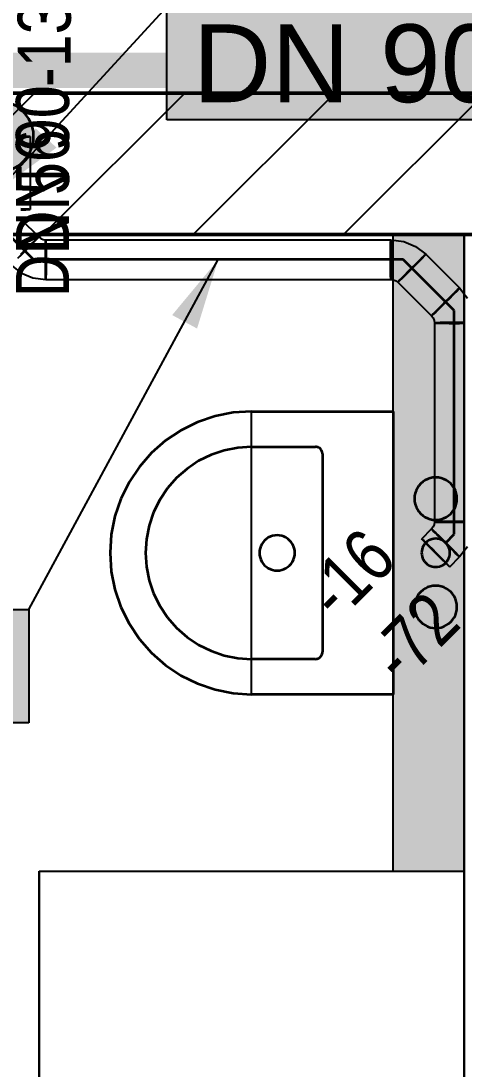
# Model space of a CAD drawing. Extents: x 0 to 756, y -25 to 420.
# Drawn here: x 180.09 to 192.61, y 235.99 to 265.61 of the extents above; entities that cross this region are included whole.
import ezdxf
from ezdxf.lldxf.tags import DXFTag

# ---------------------------------------------------------------- set-up
doc = ezdxf.new("R2010")
doc.units = 0
doc.layers.get('0').update_dxf_attribs({"lineweight": 25})
doc.layers.get('DEFPOINTS').update_dxf_attribs({"lineweight": 25})
for name, color, linetype, lineweight in [('A_Innenwand', 7, 'Continuous', 25), ('ALLGEMEIN01', 7, 'Continuous', 13), ('ALLGEMEIN03', 7, 'Continuous', 25), ('DESIGN', 7, 'Continuous', 18), ('WAND_HOLZ_NICHT_TRAGEND', 7, 'Continuous', 13), ('X_Text', 7, 'Continuous', 25)]:
    doc.layers.add(name, color=color, linetype=linetype, lineweight=lineweight)
for name, color, linetype, lineweight, true_color in [('H_Heizung', 1, 'Continuous', 25, 0xff0000), ('S_Einrichtung', 7, 'Continuous', 35, 0x9dff9d), ('S_Kaltwasser', 3, 'Continuous', 35, 0x00ff00), ('S_Schmutzwasser', 7, 'Continuous', 35, 0x808040), ('S_Warmwasser', 1, 'fein_strichliert', 35, 0xff0000)]:
    doc.layers.add(name, color=color, linetype=linetype, lineweight=lineweight, true_color=true_color)
doc.styles.get("Standard").update_dxf_attribs({"font": 'arial.ttf'})
tags = doc.linetypes.add('fein_strichliert', pattern=[4, 1, -2, 1]).pattern_tags.tags
tags[8:9] = [DXFTag(74, 4), DXFTag(75, 0), DXFTag(340, '0'), DXFTag(46, 0.0), DXFTag(50, 0.0), DXFTag(44, 0.0), DXFTag(45, 0.0)]
tags[6:7] = [DXFTag(74, 4), DXFTag(75, 0), DXFTag(340, '0'), DXFTag(46, 0.0), DXFTag(50, 0.0), DXFTag(44, 0.0), DXFTag(45, 0.0)]
tags[4:5] = [DXFTag(74, 4), DXFTag(75, 0), DXFTag(340, '0'), DXFTag(46, 0.0), DXFTag(50, 0.0), DXFTag(44, 0.0), DXFTag(45, 0.0)]

# ---------------------------------------------------------------- blocks, each defined once
blk = doc.blocks.new('Referenz-A0T78P30OY')
at = {"layer": 'ALLGEMEIN01', "color": 0, "lineweight": -2}
for p, q in [((186.607, 246.578), (186.607, 254.578)), ((186.607, 254.578), (190.607, 254.578)), ((190.607, 254.578), (190.607, 246.578)), ((190.607, 246.578), (186.607, 246.578))]:
    blk.add_line(p, q, dxfattribs=at)
at = {"layer": 'ALLGEMEIN03', "color": 0, "lineweight": -2}
for p, q in [((190.607, 241.578), (190.607, 259.578)), ((192.607, 259.578), (192.607, 241.578)), ((192.607, 241.578), (192.607, 259.578)), ((180.607, 216.378), (180.607, 241.578)), ((180.607, 241.578), (180.607, 216.378)), ((180.607, 241.578), (192.607, 241.578)), ((190.609, 241.58), (190.607, 241.578)), ((192.607, 241.578), (192.607, 216.378)), ((192.607, 216.378), (192.607, 241.578))]:
    blk.add_line(p, q, dxfattribs=at)
at = {"layer": 'DEFPOINTS', "color": 0, "linetype": 'Continuous', "lineweight": -2, "ltscale": 0.25}
blk.add_line((192.607, 259.578), (192.607, 259.578), dxfattribs=at)
at = {"layer": 'DEFPOINTS', "color": 0, "linetype": 'Continuous', "lineweight": 18, "ltscale": 0.18}
blk.add_line((192.607, 259.578), (192.607, 259.578), dxfattribs=at)
at = {"layer": 'DESIGN', "color": 0, "lineweight": -2}
for points in [[(190.607, 241.578), (192.607, 241.578), (190.607, 259.578)], [(192.607, 241.578), (192.607, 259.578), (190.607, 259.578)]]:
    blk.add_solid(points, dxfattribs=at)
at = {"layer": 'WAND_HOLZ_NICHT_TRAGEND', "color": 0, "lineweight": 50}
for p, q in [((218.607, 263.578), (125.607, 263.578)), ((125.607, 263.578), (197.623, 263.578)), ((125.607, 259.578), (218.607, 259.578)), ((197.623, 259.578), (125.607, 259.578))]:
    blk.add_line(p, q, dxfattribs=at)
blk = doc.blocks.new('Wand-A0T78P48OY', base_point=(125.607, 259.578))
at = {"color": 0, "linetype": 'ByBlock', "lineweight": -2, "ltscale": 0.25}
for p, q in [((125.607, 263.578), (197.623, 263.578)), ((125.607, 259.578), (192.607, 259.578))]:
    blk.add_line(p, q, dxfattribs=at)
at = {"color": 0, "lineweight": -2}
for p, q in [((176.474, 259.578), (180.474, 263.578)), ((180.716, 259.578), (184.716, 263.578)), ((184.959, 259.578), (188.959, 263.578)), ((189.201, 259.578), (193.201, 263.578))]:
    blk.add_line(p, q, dxfattribs=at)
blk = doc.blocks.new('Waschtisch-A0T78P9WOY', base_point=(182.607, 246.578))
at = {"color": 0, "linetype": 'ByBlock', "lineweight": -2, "ltscale": 0.35}
for p, q in [((186.085, 254.544), (185.572, 254.442)), ((186.607, 254.578), (186.085, 254.544)), ((186.607, 254.578), (190.607, 254.578)), ((190.607, 254.578), (190.607, 246.578)), ((185.076, 254.273), (184.607, 254.042)), ((185.572, 254.442), (185.076, 254.273)), ((184.607, 254.042), (184.172, 253.751)), ((184.172, 253.751), (183.779, 253.406)), ((183.779, 253.406), (183.434, 253.013)), ((185.459, 253.349), (185.107, 253.176)), ((185.831, 253.476), (185.459, 253.349)), ((186.216, 253.552), (185.831, 253.476)), ((186.607, 253.578), (186.216, 253.552)), ((186.607, 253.578), (188.407, 253.578)), ((188.433, 253.576), (188.407, 253.578)), ((188.459, 253.571), (188.433, 253.576)), ((188.484, 253.563), (188.459, 253.571)), ((188.507, 253.551), (188.484, 253.563)), ((188.529, 253.537), (188.507, 253.551)), ((188.549, 253.519), (188.529, 253.537)), ((188.566, 253.5), (188.549, 253.519)), ((188.58, 253.478), (188.566, 253.5)), ((188.592, 253.454), (188.58, 253.478)), ((188.6, 253.43), (188.592, 253.454)), ((188.605, 253.404), (188.6, 253.43)), ((188.607, 253.378), (188.605, 253.404)), ((188.607, 253.378), (188.607, 247.778)), ((183.434, 253.013), (183.143, 252.578)), ((185.107, 253.176), (184.781, 252.958)), ((184.781, 252.958), (184.486, 252.699)), ((183.143, 252.578), (182.912, 252.109)), ((184.486, 252.699), (184.227, 252.404)), ((184.227, 252.404), (184.009, 252.078)), ((182.912, 252.109), (182.743, 251.613)), ((184.009, 252.078), (183.836, 251.726)), ((182.743, 251.613), (182.641, 251.1)), ((183.836, 251.726), (183.709, 251.354)), ((183.709, 251.354), (183.633, 250.969)), ((182.641, 251.1), (182.607, 250.578)), ((183.633, 250.969), (183.607, 250.578)), ((187.023, 250.975), (186.974, 250.931)), ((187.077, 251.011), (187.023, 250.975)), ((187.136, 251.04), (187.077, 251.011)), ((187.198, 251.061), (187.136, 251.04)), ((187.262, 251.074), (187.198, 251.061)), ((187.327, 251.078), (187.262, 251.074)), ((187.392, 251.074), (187.327, 251.078)), ((187.457, 251.061), (187.392, 251.074)), ((187.519, 251.04), (187.457, 251.061)), ((187.577, 251.011), (187.519, 251.04)), ((187.632, 250.975), (187.577, 251.011)), ((187.681, 250.931), (187.632, 250.975)), ((186.831, 250.643), (186.827, 250.578)), ((186.844, 250.707), (186.831, 250.643)), ((186.865, 250.769), (186.844, 250.707)), ((186.894, 250.828), (186.865, 250.769)), ((186.931, 250.882), (186.894, 250.828)), ((186.974, 250.931), (186.931, 250.882)), ((187.724, 250.882), (187.681, 250.931)), ((187.76, 250.828), (187.724, 250.882)), ((187.789, 250.769), (187.76, 250.828)), ((187.81, 250.707), (187.789, 250.769)), ((187.823, 250.643), (187.81, 250.707)), ((187.827, 250.578), (187.823, 250.643)), ((182.607, 250.578), (182.641, 250.056)), ((183.607, 250.578), (183.633, 250.186)), ((186.827, 250.578), (186.831, 250.513)), ((186.831, 250.513), (186.844, 250.448)), ((186.844, 250.448), (186.865, 250.387)), ((186.865, 250.387), (186.894, 250.328)), ((187.76, 250.328), (187.789, 250.387)), ((187.789, 250.387), (187.81, 250.448)), ((187.81, 250.448), (187.823, 250.513)), ((187.823, 250.513), (187.827, 250.578)), ((182.641, 250.056), (182.743, 249.543)), ((183.633, 250.186), (183.709, 249.801)), ((186.894, 250.328), (186.931, 250.273)), ((186.931, 250.273), (186.974, 250.224)), ((186.974, 250.224), (187.023, 250.181)), ((187.023, 250.181), (187.077, 250.145)), ((187.077, 250.145), (187.136, 250.116)), ((187.136, 250.116), (187.198, 250.095)), ((187.198, 250.095), (187.262, 250.082)), ((187.262, 250.082), (187.327, 250.078)), ((187.327, 250.078), (187.392, 250.082)), ((187.392, 250.082), (187.457, 250.095)), ((187.457, 250.095), (187.519, 250.116)), ((187.519, 250.116), (187.577, 250.145)), ((187.577, 250.145), (187.632, 250.181)), ((187.632, 250.181), (187.681, 250.224)), ((187.681, 250.224), (187.724, 250.273)), ((187.724, 250.273), (187.76, 250.328)), ((183.709, 249.801), (183.836, 249.43)), ((182.743, 249.543), (182.912, 249.047)), ((183.836, 249.43), (184.009, 249.078)), ((182.912, 249.047), (183.143, 248.578)), ((184.009, 249.078), (184.227, 248.752)), ((183.143, 248.578), (183.434, 248.143)), ((184.227, 248.752), (184.486, 248.457)), ((184.486, 248.457), (184.781, 248.198)), ((183.434, 248.143), (183.779, 247.749)), ((184.781, 248.198), (185.107, 247.98)), ((185.107, 247.98), (185.459, 247.806)), ((183.779, 247.749), (184.172, 247.404)), ((185.459, 247.806), (185.831, 247.68)), ((185.831, 247.68), (186.216, 247.604)), ((188.58, 247.678), (188.592, 247.701)), ((188.592, 247.701), (188.6, 247.726)), ((188.6, 247.726), (188.605, 247.752)), ((188.605, 247.752), (188.607, 247.778)), ((184.172, 247.404), (184.607, 247.114)), ((186.216, 247.604), (186.607, 247.578)), ((188.407, 247.578), (186.607, 247.578)), ((188.407, 247.578), (188.433, 247.58)), ((188.433, 247.58), (188.459, 247.585)), ((188.459, 247.585), (188.484, 247.593)), ((188.484, 247.593), (188.507, 247.605)), ((188.507, 247.605), (188.529, 247.619)), ((188.529, 247.619), (188.549, 247.636)), ((188.549, 247.636), (188.566, 247.656)), ((188.566, 247.656), (188.58, 247.678)), ((184.607, 247.114), (185.076, 246.882)), ((185.076, 246.882), (185.572, 246.714)), ((185.572, 246.714), (186.085, 246.612)), ((186.085, 246.612), (186.607, 246.578)), ((190.607, 246.578), (186.607, 246.578))]:
    blk.add_line(p, q, dxfattribs=at)
blk = doc.blocks.new('Anschluss-Element-A0T78P9YOY', base_point=(191.207, 248.451))
at = {"color": 0, "lineweight": -2}
for p, q in [((191.383, 249.475), (191.331, 249.416)), ((191.442, 249.527), (191.383, 249.475)), ((191.507, 249.57), (191.442, 249.527)), ((191.578, 249.605), (191.507, 249.57)), ((191.652, 249.63), (191.578, 249.605)), ((191.729, 249.646), (191.652, 249.63)), ((191.807, 249.651), (191.729, 249.646)), ((191.886, 249.646), (191.807, 249.651)), ((191.962, 249.63), (191.886, 249.646)), ((192.037, 249.605), (191.962, 249.63)), ((192.107, 249.57), (192.037, 249.605)), ((192.172, 249.527), (192.107, 249.57)), ((192.231, 249.475), (192.172, 249.527)), ((192.283, 249.416), (192.231, 249.475)), ((191.228, 249.206), (191.212, 249.129)), ((191.253, 249.28), (191.228, 249.206)), ((191.288, 249.351), (191.253, 249.28)), ((191.331, 249.416), (191.288, 249.351)), ((192.327, 249.351), (192.283, 249.416)), ((192.362, 249.28), (192.327, 249.351)), ((192.387, 249.206), (192.362, 249.28)), ((192.402, 249.129), (192.387, 249.206)), ((191.212, 249.129), (191.207, 249.051)), ((191.207, 249.051), (191.212, 248.972)), ((191.212, 248.972), (191.228, 248.895)), ((191.228, 248.895), (191.253, 248.821)), ((192.362, 248.821), (192.387, 248.895)), ((192.387, 248.895), (192.402, 248.972)), ((192.407, 249.051), (192.402, 249.129)), ((192.402, 248.972), (192.407, 249.051)), ((191.253, 248.821), (191.288, 248.751)), ((191.288, 248.751), (191.331, 248.685)), ((191.331, 248.685), (191.383, 248.626)), ((191.383, 248.626), (191.442, 248.575)), ((191.442, 248.575), (191.507, 248.531)), ((192.107, 248.531), (192.172, 248.575)), ((192.172, 248.575), (192.231, 248.626)), ((192.231, 248.626), (192.283, 248.685)), ((192.283, 248.685), (192.327, 248.751)), ((192.327, 248.751), (192.362, 248.821)), ((191.507, 248.531), (191.578, 248.496)), ((191.578, 248.496), (191.652, 248.471)), ((191.652, 248.471), (191.729, 248.456)), ((191.729, 248.456), (191.807, 248.451)), ((191.807, 248.451), (191.886, 248.456)), ((191.886, 248.456), (191.962, 248.471)), ((191.962, 248.471), (192.037, 248.496)), ((192.037, 248.496), (192.107, 248.531))]:
    blk.add_line(p, q, dxfattribs=at)
blk = doc.blocks.new('Anschluss-Element-A0T78PA0OY', base_point=(191.207, 251.511))
at = {"color": 0, "linetype": 'Continuous', "lineweight": -2, "ltscale": 0.35}
for p, q in [((191.331, 252.476), (191.288, 252.411)), ((191.383, 252.535), (191.331, 252.476)), ((191.442, 252.587), (191.383, 252.535)), ((191.507, 252.63), (191.442, 252.587)), ((191.578, 252.665), (191.507, 252.63)), ((191.652, 252.69), (191.578, 252.665)), ((191.729, 252.706), (191.652, 252.69)), ((191.807, 252.711), (191.729, 252.706)), ((191.886, 252.706), (191.807, 252.711)), ((191.962, 252.69), (191.886, 252.706)), ((192.037, 252.665), (191.962, 252.69)), ((192.107, 252.63), (192.037, 252.665)), ((192.172, 252.587), (192.107, 252.63)), ((192.231, 252.535), (192.172, 252.587)), ((192.283, 252.476), (192.231, 252.535)), ((192.327, 252.411), (192.283, 252.476)), ((191.212, 252.189), (191.207, 252.111)), ((191.228, 252.266), (191.212, 252.189)), ((191.253, 252.34), (191.228, 252.266)), ((191.288, 252.411), (191.253, 252.34)), ((192.362, 252.34), (192.327, 252.411)), ((192.387, 252.266), (192.362, 252.34)), ((192.402, 252.189), (192.387, 252.266)), ((192.407, 252.111), (192.402, 252.189)), ((191.207, 252.111), (191.212, 252.032)), ((191.212, 252.032), (191.228, 251.955)), ((191.228, 251.955), (191.253, 251.881)), ((191.253, 251.881), (191.288, 251.811)), ((192.327, 251.811), (192.362, 251.881)), ((192.362, 251.881), (192.387, 251.955)), ((192.387, 251.955), (192.402, 252.032)), ((192.402, 252.032), (192.407, 252.111)), ((191.288, 251.811), (191.331, 251.745)), ((191.331, 251.745), (191.383, 251.686)), ((191.383, 251.686), (191.442, 251.635)), ((191.442, 251.635), (191.507, 251.591)), ((191.507, 251.591), (191.578, 251.556)), ((191.578, 251.556), (191.652, 251.531)), ((191.962, 251.531), (192.037, 251.556)), ((192.037, 251.556), (192.107, 251.591)), ((192.107, 251.591), (192.172, 251.635)), ((192.172, 251.635), (192.231, 251.686)), ((192.231, 251.686), (192.283, 251.745)), ((192.283, 251.745), (192.327, 251.811)), ((191.652, 251.531), (191.729, 251.516)), ((191.729, 251.516), (191.807, 251.511)), ((191.807, 251.511), (191.886, 251.516)), ((191.886, 251.516), (191.962, 251.531))]:
    blk.add_line(p, q, dxfattribs=at)
blk = doc.blocks.new('Anschluss-Element-A0T78PA2OY', base_point=(191.407, 250.181))
at = {"color": 0, "lineweight": -2}
for p, q in [((191.654, 250.95), (191.607, 250.927)), ((191.704, 250.967), (191.654, 250.95)), ((191.755, 250.977), (191.704, 250.967)), ((191.807, 250.981), (191.755, 250.977)), ((191.859, 250.977), (191.807, 250.981)), ((191.911, 250.967), (191.859, 250.977)), ((191.96, 250.95), (191.911, 250.967)), ((192.007, 250.927), (191.96, 250.95)), ((191.421, 250.684), (191.411, 250.633)), ((191.438, 250.734), (191.421, 250.684)), ((191.461, 250.781), (191.438, 250.734)), ((191.49, 250.824), (191.461, 250.781)), ((191.524, 250.864), (191.49, 250.824)), ((191.564, 250.898), (191.524, 250.864)), ((191.607, 250.927), (191.564, 250.898)), ((192.051, 250.898), (192.007, 250.927)), ((192.09, 250.864), (192.051, 250.898)), ((192.125, 250.824), (192.09, 250.864)), ((192.154, 250.781), (192.125, 250.824)), ((192.177, 250.734), (192.154, 250.781)), ((192.194, 250.684), (192.177, 250.734)), ((192.204, 250.633), (192.194, 250.684)), ((191.411, 250.633), (191.407, 250.581)), ((191.407, 250.581), (191.411, 250.528)), ((191.411, 250.528), (191.421, 250.477)), ((191.421, 250.477), (191.438, 250.428)), ((191.438, 250.428), (191.461, 250.381)), ((191.461, 250.381), (191.49, 250.337)), ((192.125, 250.337), (192.154, 250.381)), ((192.154, 250.381), (192.177, 250.428)), ((192.177, 250.428), (192.194, 250.477)), ((192.194, 250.477), (192.204, 250.528)), ((192.207, 250.581), (192.204, 250.633)), ((192.204, 250.528), (192.207, 250.581)), ((191.49, 250.337), (191.524, 250.298)), ((191.524, 250.298), (191.564, 250.263)), ((191.564, 250.263), (191.607, 250.234)), ((191.607, 250.234), (191.654, 250.211)), ((191.654, 250.211), (191.704, 250.194)), ((191.704, 250.194), (191.755, 250.184)), ((191.755, 250.184), (191.807, 250.181)), ((191.807, 250.181), (191.859, 250.184)), ((191.859, 250.184), (191.911, 250.194)), ((191.911, 250.194), (191.96, 250.211)), ((191.96, 250.211), (192.007, 250.234)), ((192.007, 250.234), (192.051, 250.263)), ((192.051, 250.263), (192.09, 250.298)), ((192.09, 250.298), (192.125, 250.337))]:
    blk.add_line(p, q, dxfattribs=at)
blk = doc.blocks.new('Fallleitung Abwasser-A0T78PC8OY', base_point=(173.791, 256.689))
at = {"color": 0, "lineweight": -2}
for p, q in [((178.838, 263.138), (178.74, 263.052)), ((178.947, 263.211), (178.838, 263.138)), ((179.064, 263.269), (178.947, 263.211)), ((179.188, 263.311), (179.064, 263.269)), ((179.317, 263.337), (179.188, 263.311)), ((179.447, 263.345), (179.317, 263.337)), ((179.578, 263.337), (179.447, 263.345)), ((179.706, 263.311), (179.578, 263.337)), ((179.83, 263.269), (179.706, 263.311)), ((179.947, 263.211), (179.83, 263.269)), ((180.056, 263.138), (179.947, 263.211)), ((180.154, 263.052), (180.056, 263.138)), ((178.581, 262.845), (178.523, 262.728)), ((178.654, 262.954), (178.581, 262.845)), ((178.74, 263.052), (178.654, 262.954)), ((180.241, 262.954), (180.154, 263.052)), ((180.313, 262.845), (180.241, 262.954)), ((180.371, 262.728), (180.313, 262.845)), ((178.481, 262.604), (178.456, 262.476)), ((178.523, 262.728), (178.481, 262.604)), ((180.413, 262.604), (180.371, 262.728)), ((180.439, 262.476), (180.413, 262.604)), ((178.456, 262.476), (178.447, 262.345)), ((178.447, 262.345), (178.456, 262.215)), ((178.456, 262.215), (178.481, 262.086)), ((180.413, 262.086), (180.439, 262.215)), ((180.447, 262.345), (180.439, 262.476)), ((180.439, 262.215), (180.447, 262.345)), ((178.481, 262.086), (178.523, 261.962)), ((178.523, 261.962), (178.581, 261.845)), ((180.313, 261.845), (180.371, 261.962)), ((180.371, 261.962), (180.413, 262.086)), ((178.74, 261.638), (173.791, 256.689)), ((178.581, 261.845), (178.654, 261.736)), ((178.654, 261.736), (178.74, 261.638)), ((178.74, 261.638), (178.838, 261.552)), ((180.056, 261.552), (180.154, 261.638)), ((180.154, 261.638), (180.241, 261.736)), ((180.241, 261.736), (180.313, 261.845)), ((178.838, 261.552), (178.947, 261.479)), ((178.947, 261.479), (179.064, 261.421)), ((179.064, 261.421), (179.188, 261.379)), ((179.188, 261.379), (179.317, 261.354)), ((179.317, 261.354), (179.447, 261.345)), ((179.447, 261.345), (179.578, 261.354)), ((179.578, 261.354), (179.706, 261.379)), ((179.706, 261.379), (179.83, 261.421)), ((179.83, 261.421), (179.947, 261.479)), ((179.947, 261.479), (180.056, 261.552)), ((174.946, 258.907), (173.791, 256.689)), ((174.946, 258.907), (176.009, 257.843)), ((176.009, 257.843), (173.791, 256.689))]:
    blk.add_line(p, q, dxfattribs=at)
for points in [[(180.154, 263.052), (178.74, 263.052), (179.947, 263.211)], [(178.74, 263.052), (179.947, 263.211), (178.947, 263.211)], [(179.947, 263.211), (178.947, 263.211), (179.706, 263.311)], [(178.947, 263.211), (179.706, 263.311), (179.188, 263.311)], [(179.706, 263.311), (179.188, 263.311), (179.447, 263.345)], [(180.413, 262.604), (178.481, 262.604), (180.313, 262.845)], [(178.481, 262.604), (180.313, 262.845), (178.581, 262.845)], [(180.313, 262.845), (178.581, 262.845), (180.154, 263.052)], [(178.581, 262.845), (180.154, 263.052), (178.74, 263.052)], [(180.447, 262.345), (178.447, 262.345), (180.413, 262.604)], [(178.447, 262.345), (180.413, 262.604), (178.481, 262.604)], [(178.481, 262.086), (180.447, 262.345), (178.447, 262.345)], [(180.413, 262.086), (178.481, 262.086), (180.447, 262.345)], [(178.581, 261.845), (180.413, 262.086), (178.481, 262.086)], [(180.313, 261.845), (178.581, 261.845), (180.413, 262.086)], [(178.74, 261.638), (180.313, 261.845), (178.581, 261.845)], [(180.154, 261.638), (178.74, 261.638), (180.313, 261.845)], [(178.947, 261.479), (180.154, 261.638), (178.74, 261.638)], [(179.947, 261.479), (178.947, 261.479), (180.154, 261.638)], [(179.188, 261.379), (179.947, 261.479), (178.947, 261.479)], [(179.706, 261.379), (179.188, 261.379), (179.947, 261.479)], [(179.447, 261.345), (179.706, 261.379), (179.188, 261.379)], [(176.009, 257.843), (174.392, 257.843), (174.946, 258.907)], [(173.791, 256.689), (176.009, 257.843), (174.392, 257.843)]]:
    blk.add_solid(points, dxfattribs=at)
blk = doc.blocks.new('Bauteilbeschriftung-A0T78PCAOY', base_point=(176.608, 263.345))
at = {"color": 0, "lineweight": -2}
for p, q in [((176.608, 270.296), (206.591, 270.296)), ((176.608, 267.096), (176.608, 270.296)), ((206.591, 270.296), (206.591, 267.096)), ((206.591, 267.096), (176.608, 267.096))]:
    blk.add_line(p, q, dxfattribs=at)
at = {"color": 0, "linetype": 'ByBlock', "lineweight": -2, "ltscale": 0.25}
blk.add_line((176.608, 267.096), (179.447, 263.345), dxfattribs=at)
at = {"color": 7, "linetype": 'ByBlock', "lineweight": -2, "ltscale": 0.25, "true_color": 0xffffff}
for points in [[(176.608, 267.096), (206.591, 267.096), (176.608, 270.296)], [(206.591, 267.096), (176.608, 270.296), (206.591, 270.296)]]:
    blk.add_solid(points, dxfattribs=at)
at = {"color": 0, "linetype": 'ByBlock', "lineweight": -2, "ltscale": 0.25}
for points in [[(178.793, 264.698), (177.921, 264.698), (178.559, 265.181)], [(179.447, 263.345), (178.793, 264.698), (177.921, 264.698)]]:
    blk.add_solid(points, dxfattribs=at)
at = {"color": 0, "linetype": 'ByBlock', "lineweight": -2, "ltscale": 0.25, "insert": (177.341, 269.796), "char_height": 2.2, "attachment_point": 1}
blk.add_mtext('{\\fArial;Fallleitung Abwasser}', dxfattribs=at)
blk = doc.blocks.new('Abwasserleitung-A0T78PCCOY', base_point=(179.447, 250.864))
at = {"color": 0, "linetype": 'ByBlock', "lineweight": -2, "ltscale": 0.35}
for p, q in [((179.447, 259.865), (179.447, 260.289)), ((180.442, 258.87), (179.447, 259.865)), ((190.888, 258.87), (180.442, 258.87)), ((192.332, 257.426), (190.888, 258.87)), ((192.332, 251.105), (192.332, 257.426)), ((192.09, 250.864), (192.332, 251.105))]:
    blk.add_line(p, q, dxfattribs=at)
blk = doc.blocks.new('Bauteilbeschriftung-A0T78PCEOY', base_point=(170.145, 245.777))
at = {"color": 0, "linetype": 'ByBlock', "lineweight": -2, "ltscale": 0.25}
blk.add_line((180.313, 248.977), (185.665, 258.87), dxfattribs=at)
at = {"color": 0, "lineweight": -2}
for p, q in [((170.145, 248.977), (180.313, 248.977)), ((170.145, 245.777), (170.145, 248.977)), ((180.313, 248.977), (180.313, 245.777)), ((180.313, 245.777), (170.145, 245.777))]:
    blk.add_line(p, q, dxfattribs=at)
at = {"color": 0, "linetype": 'ByBlock', "lineweight": -2, "ltscale": 0.25}
for points in [[(185.182, 257.301), (184.361, 257.301), (185.665, 258.87)], [(185.065, 256.92), (185.182, 257.301), (184.361, 257.301)]]:
    blk.add_solid(points, dxfattribs=at)
at = {"color": 7, "linetype": 'ByBlock', "lineweight": -2, "ltscale": 0.25, "true_color": 0xffffff}
for points in [[(170.145, 245.777), (180.313, 245.777), (170.145, 248.977)], [(180.313, 245.777), (170.145, 248.977), (180.313, 248.977)]]:
    blk.add_solid(points, dxfattribs=at)
at = {"color": 0, "linetype": 'ByBlock', "lineweight": -2, "ltscale": 0.25, "insert": (170.878, 248.477), "char_height": 2.2, "attachment_point": 1}
blk.add_mtext('{\\fArial;DN 56}', dxfattribs=at)
blk = doc.blocks.new('Bauteilbeschriftung-A0T78PCMOY', base_point=(179.447, 260.832))
at = {"color": 0, "linetype": 'ByBlock', "lineweight": -2, "ltscale": 0.25}
blk.add_line((184.212, 266.018), (179.447, 260.832), dxfattribs=at)
at = {"color": 0, "lineweight": -2}
for p, q in [((184.212, 266.018), (194.375, 266.018)), ((184.212, 262.818), (184.212, 266.018)), ((194.375, 266.018), (194.375, 262.818)), ((194.375, 262.818), (184.212, 262.818))]:
    blk.add_line(p, q, dxfattribs=at)
at = {"color": 7, "linetype": 'ByBlock', "lineweight": -2, "ltscale": 0.25, "true_color": 0xffffff}
for points in [[(184.212, 262.818), (194.375, 262.818), (184.212, 266.018)], [(194.375, 262.818), (184.212, 266.018), (194.375, 266.018)]]:
    blk.add_solid(points, dxfattribs=at)
at = {"color": 0, "linetype": 'ByBlock', "lineweight": -2, "ltscale": 0.25}
for points in [[(181.095, 262.034), (180.177, 262.034), (180.506, 262.576)], [(179.447, 260.832), (181.095, 262.034), (180.177, 262.034)]]:
    blk.add_solid(points, dxfattribs=at)
at = {"color": 0, "linetype": 'ByBlock', "lineweight": -2, "ltscale": 0.25, "insert": (184.945, 265.518), "char_height": 2.2, "attachment_point": 1}
blk.add_mtext('{\\fArial;DN 90}', dxfattribs=at)
blk = doc.blocks.new('Abwasser Schnellansicht-A0T78PEQOY', base_point=(145.702, 244.288))
at = {"color": 0, "linetype": 'ByBlock', "lineweight": -2, "ltscale": 0.25}
for p, q in [((180.227, 262.354), (180.084, 262.358)), ((180.084, 262.332), (180.227, 262.336)), ((180.316, 262.35), (180.227, 262.354)), ((180.227, 262.336), (180.316, 262.34)), ((180.347, 262.345), (180.316, 262.35)), ((180.316, 262.34), (180.347, 262.345)), ((180.347, 262.345), (180.347, 260.289)), ((180.227, 260.298), (180.084, 260.302)), ((180.084, 260.277), (180.227, 260.28)), ((180.316, 260.294), (180.227, 260.298)), ((180.227, 260.28), (180.316, 260.285)), ((180.347, 260.289), (180.316, 260.294)), ((180.316, 260.285), (180.347, 260.289)), ((180.089, 260.015), (180.592, 259.512)), ((180.288, 259.223), (180.385, 259.318)), ((180.387, 259.321), (180.291, 259.226)), ((180.306, 259.211), (180.401, 259.307)), ((180.404, 259.31), (180.31, 259.214)), ((180.385, 259.318), (180.468, 259.399)), ((180.471, 259.401), (180.387, 259.321)), ((180.401, 259.307), (180.482, 259.39)), ((180.484, 259.392), (180.404, 259.31)), ((180.468, 259.399), (180.534, 259.461)), ((180.535, 259.463), (180.471, 259.401)), ((180.482, 259.39), (180.543, 259.455)), ((180.545, 259.456), (180.484, 259.392)), ((180.534, 259.461), (180.576, 259.499)), ((180.577, 259.5), (180.535, 259.463)), ((180.543, 259.455), (180.581, 259.496)), ((180.582, 259.497), (180.545, 259.456)), ((180.576, 259.499), (180.592, 259.512)), ((180.592, 259.512), (180.577, 259.5)), ((180.581, 259.496), (180.592, 259.512)), ((180.592, 259.512), (180.582, 259.497)), ((180.592, 259.512), (180.65, 259.467)), ((180.65, 259.467), (180.718, 259.439)), ((180.718, 259.439), (180.79, 259.43)), ((180.78, 259.154), (180.782, 259.269)), ((180.782, 259.266), (180.78, 259.15)), ((180.782, 259.269), (180.785, 259.357)), ((180.784, 259.355), (180.782, 259.266)), ((180.787, 259.411), (180.784, 259.355)), ((180.785, 259.357), (180.787, 259.412)), ((180.787, 259.412), (180.79, 259.43)), ((180.79, 259.43), (180.787, 259.411)), ((180.79, 259.43), (180.793, 259.41)), ((180.793, 259.411), (180.79, 259.43)), ((180.79, 259.43), (190.54, 259.43)), ((180.796, 259.355), (180.793, 259.411)), ((180.793, 259.41), (180.796, 259.352)), ((180.798, 259.266), (180.796, 259.355)), ((180.796, 259.352), (180.798, 259.262)), ((180.8, 259.15), (180.798, 259.266)), ((180.798, 259.262), (180.8, 259.146)), ((190.53, 259.154), (190.532, 259.269)), ((190.532, 259.266), (190.53, 259.15)), ((190.532, 259.269), (190.534, 259.357)), ((190.534, 259.355), (190.532, 259.266)), ((190.534, 259.357), (190.537, 259.412)), ((190.537, 259.411), (190.534, 259.355)), ((190.537, 259.412), (190.54, 259.43)), ((190.54, 259.43), (190.537, 259.411)), ((190.54, 259.43), (190.543, 259.41)), ((190.54, 259.43), (190.902, 259.382)), ((190.543, 259.411), (190.54, 259.43)), ((190.545, 259.355), (190.543, 259.411)), ((190.543, 259.41), (190.546, 259.352)), ((190.548, 259.266), (190.545, 259.355)), ((190.546, 259.352), (190.548, 259.262)), ((190.55, 259.15), (190.548, 259.266)), ((190.548, 259.262), (190.55, 259.146)), ((190.902, 259.382), (191.24, 259.242)), ((191.24, 259.242), (191.529, 259.02)), ((180.005, 258.911), (180.101, 259.006)), ((180.105, 259.009), (180.008, 258.914)), ((180.083, 259.018), (180.185, 259.12)), ((180.188, 259.124), (180.086, 259.021)), ((180.101, 259.006), (180.204, 259.108)), ((180.208, 259.111), (180.105, 259.009)), ((180.185, 259.12), (180.288, 259.223)), ((180.291, 259.226), (180.188, 259.124)), ((180.204, 259.108), (180.306, 259.211)), ((180.31, 259.214), (180.208, 259.111)), ((180.779, 259.019), (180.78, 259.154)), ((180.78, 259.15), (180.779, 259.015)), ((180.779, 258.874), (180.779, 259.019)), ((180.779, 259.015), (180.779, 258.87)), ((180.801, 259.015), (180.8, 259.15)), ((180.8, 259.146), (180.801, 259.01)), ((180.801, 258.87), (180.801, 259.015)), ((180.801, 259.01), (180.801, 258.865)), ((190.529, 259.019), (190.53, 259.154)), ((190.53, 259.15), (190.529, 259.015)), ((190.529, 258.874), (190.529, 259.019)), ((190.529, 259.015), (190.529, 258.87)), ((190.551, 259.015), (190.55, 259.15)), ((190.55, 259.146), (190.551, 259.01)), ((190.551, 258.87), (190.551, 259.015)), ((190.551, 259.01), (190.551, 258.865)), ((191.406, 258.907), (191.471, 258.969)), ((191.473, 258.971), (191.408, 258.909)), ((191.419, 258.898), (191.48, 258.963)), ((191.482, 258.965), (191.421, 258.901)), ((191.471, 258.969), (191.513, 259.008)), ((191.514, 259.008), (191.473, 258.971)), ((191.48, 258.963), (191.518, 259.004)), ((191.519, 259.005), (191.482, 258.965)), ((191.513, 259.008), (191.529, 259.02)), ((191.53, 259.02), (191.514, 259.008)), ((191.518, 259.004), (191.53, 259.02)), ((191.529, 259.02), (191.519, 259.005)), ((191.53, 259.02), (192.482, 258.068)), ((179.8, 258.72), (180.09, 258.497)), ((180.779, 258.729), (180.779, 258.874)), ((180.779, 258.87), (180.779, 258.725)), ((180.78, 258.594), (180.779, 258.729)), ((180.779, 258.725), (180.78, 258.59)), ((180.8, 258.59), (180.801, 258.725)), ((180.801, 258.72), (180.8, 258.586)), ((180.801, 258.725), (180.801, 258.87)), ((180.801, 258.865), (180.801, 258.72)), ((190.529, 258.729), (190.529, 258.874)), ((190.529, 258.87), (190.529, 258.725)), ((190.53, 258.594), (190.529, 258.729)), ((190.529, 258.725), (190.53, 258.59)), ((190.55, 258.59), (190.551, 258.725)), ((190.551, 258.72), (190.55, 258.586)), ((190.551, 258.725), (190.551, 258.87)), ((190.551, 258.865), (190.551, 258.72)), ((191.122, 258.629), (191.225, 258.731)), ((191.228, 258.734), (191.126, 258.632)), ((191.142, 258.616), (191.244, 258.719)), ((191.247, 258.722), (191.145, 258.619)), ((191.225, 258.731), (191.322, 258.826)), ((191.325, 258.829), (191.228, 258.734)), ((191.244, 258.719), (191.338, 258.815)), ((191.341, 258.818), (191.247, 258.722)), ((191.322, 258.826), (191.406, 258.907)), ((191.408, 258.909), (191.325, 258.829)), ((191.338, 258.815), (191.419, 258.898)), ((191.421, 258.901), (191.341, 258.818)), ((180.09, 258.497), (180.428, 258.358)), ((180.428, 258.358), (180.79, 258.31)), ((180.782, 258.477), (180.78, 258.594)), ((180.78, 258.59), (180.782, 258.474)), ((180.784, 258.387), (180.782, 258.477)), ((180.782, 258.474), (180.784, 258.385)), ((180.787, 258.33), (180.784, 258.387)), ((180.784, 258.385), (180.787, 258.329)), ((180.793, 258.329), (180.796, 258.385)), ((180.796, 258.383), (180.793, 258.328)), ((180.796, 258.385), (180.798, 258.474)), ((180.798, 258.471), (180.796, 258.383)), ((180.798, 258.474), (180.8, 258.59)), ((180.8, 258.586), (180.798, 258.471)), ((190.532, 258.477), (190.53, 258.594)), ((190.53, 258.59), (190.532, 258.474)), ((190.534, 258.387), (190.532, 258.477)), ((190.532, 258.474), (190.534, 258.385)), ((190.537, 258.33), (190.534, 258.387)), ((190.534, 258.385), (190.537, 258.329)), ((190.543, 258.329), (190.545, 258.385)), ((190.545, 258.383), (190.543, 258.328)), ((190.545, 258.385), (190.548, 258.474)), ((190.548, 258.471), (190.545, 258.383)), ((190.548, 258.474), (190.55, 258.59)), ((190.55, 258.586), (190.548, 258.471)), ((190.785, 258.283), (190.846, 258.347)), ((190.848, 258.349), (190.787, 258.285)), ((190.846, 258.347), (190.926, 258.43)), ((190.929, 258.433), (190.848, 258.349)), ((190.859, 258.338), (190.942, 258.419)), ((190.945, 258.422), (190.862, 258.341)), ((190.926, 258.43), (191.02, 258.526)), ((191.023, 258.529), (190.929, 258.433)), ((190.942, 258.419), (191.039, 258.514)), ((191.042, 258.517), (190.945, 258.422)), ((191.02, 258.526), (191.122, 258.629)), ((191.126, 258.632), (191.023, 258.529)), ((191.039, 258.514), (191.142, 258.616)), ((191.145, 258.619), (191.042, 258.517)), ((180.79, 258.31), (180.787, 258.33)), ((180.787, 258.329), (180.79, 258.31)), ((180.79, 258.31), (180.793, 258.329)), ((180.793, 258.328), (180.79, 258.31)), ((180.79, 258.31), (190.54, 258.31)), ((190.54, 258.31), (190.537, 258.33)), ((190.537, 258.329), (190.54, 258.31)), ((190.54, 258.31), (190.543, 258.329)), ((190.543, 258.328), (190.54, 258.31)), ((190.54, 258.31), (190.612, 258.3)), ((190.612, 258.3), (190.68, 258.272)), ((190.68, 258.272), (190.738, 258.228)), ((190.738, 258.228), (190.748, 258.243)), ((190.749, 258.243), (190.738, 258.228)), ((190.754, 258.24), (190.738, 258.228)), ((190.738, 258.228), (190.753, 258.239)), ((190.738, 258.228), (191.69, 257.276)), ((190.748, 258.243), (190.785, 258.283)), ((190.787, 258.285), (190.749, 258.243)), ((190.753, 258.239), (190.795, 258.277)), ((190.796, 258.279), (190.754, 258.24)), ((190.795, 258.277), (190.859, 258.338)), ((190.862, 258.341), (190.796, 258.279)), ((192.466, 258.056), (192.425, 258.019)), ((192.426, 258.02), (192.467, 258.057)), ((192.469, 258.051), (192.431, 258.009)), ((192.433, 258.011), (192.47, 258.052)), ((192.482, 258.068), (192.466, 258.056)), ((192.467, 258.057), (192.482, 258.068)), ((192.482, 258.068), (192.469, 258.051)), ((192.47, 258.052), (192.482, 258.068)), ((192.482, 258.068), (192.704, 257.778)), ((192.181, 257.782), (192.078, 257.68)), ((192.081, 257.683), (192.184, 257.785)), ((192.193, 257.763), (192.09, 257.661)), ((192.094, 257.664), (192.196, 257.767)), ((192.277, 257.877), (192.181, 257.782)), ((192.184, 257.785), (192.28, 257.879)), ((192.288, 257.86), (192.193, 257.763)), ((192.196, 257.767), (192.291, 257.863)), ((192.36, 257.957), (192.277, 257.877)), ((192.28, 257.879), (192.362, 257.96)), ((192.369, 257.944), (192.288, 257.86)), ((192.291, 257.863), (192.371, 257.946)), ((192.425, 258.019), (192.36, 257.957)), ((192.362, 257.96), (192.426, 258.02)), ((192.431, 258.009), (192.369, 257.944)), ((192.371, 257.946), (192.433, 258.011)), ((191.881, 257.481), (191.8, 257.397)), ((191.802, 257.4), (191.884, 257.484)), ((191.892, 257.464), (191.809, 257.384)), ((191.811, 257.386), (191.895, 257.467)), ((191.976, 257.577), (191.881, 257.481)), ((191.884, 257.484), (191.979, 257.58)), ((191.988, 257.558), (191.892, 257.464)), ((191.895, 257.467), (191.991, 257.562)), ((192.078, 257.68), (191.976, 257.577)), ((191.979, 257.58), (192.081, 257.683)), ((192.09, 257.661), (191.988, 257.558)), ((191.991, 257.562), (192.094, 257.664)), ((191.69, 257.276), (191.702, 257.292)), ((191.701, 257.291), (191.69, 257.276)), ((191.69, 257.276), (191.705, 257.287)), ((191.704, 257.286), (191.69, 257.276)), ((191.69, 257.276), (191.734, 257.218)), ((191.739, 257.333), (191.701, 257.291)), ((191.702, 257.292), (191.74, 257.334)), ((191.745, 257.323), (191.704, 257.286)), ((191.705, 257.287), (191.747, 257.325)), ((191.734, 257.218), (191.762, 257.15)), ((191.8, 257.397), (191.739, 257.333)), ((191.74, 257.334), (191.802, 257.4)), ((191.809, 257.384), (191.745, 257.323)), ((191.747, 257.325), (191.811, 257.386)), ((191.762, 257.15), (191.772, 257.078)), ((191.772, 257.078), (191.79, 257.081)), ((191.791, 257.081), (191.772, 257.078)), ((191.792, 257.075), (191.772, 257.078)), ((191.772, 257.078), (191.791, 257.075)), ((191.772, 257.078), (191.772, 251.453)), ((191.79, 257.081), (191.844, 257.084)), ((191.847, 257.084), (191.791, 257.081)), ((191.791, 257.075), (191.847, 257.072)), ((191.849, 257.072), (191.792, 257.075)), ((191.844, 257.084), (191.932, 257.086)), ((191.936, 257.086), (191.847, 257.084)), ((191.847, 257.072), (191.936, 257.07)), ((191.939, 257.07), (191.849, 257.072)), ((191.932, 257.086), (192.048, 257.088)), ((192.052, 257.088), (191.936, 257.086)), ((191.936, 257.07), (192.052, 257.068)), ((192.056, 257.068), (191.939, 257.07)), ((192.048, 257.088), (192.182, 257.089)), ((192.187, 257.089), (192.052, 257.088)), ((192.052, 257.068), (192.187, 257.067)), ((192.191, 257.067), (192.056, 257.068)), ((192.182, 257.089), (192.327, 257.089)), ((192.332, 257.089), (192.187, 257.089)), ((192.187, 257.067), (192.332, 257.067)), ((192.336, 257.067), (192.191, 257.067)), ((192.327, 257.089), (192.472, 257.089)), ((192.477, 257.089), (192.332, 257.089)), ((192.332, 257.067), (192.477, 257.067)), ((192.481, 257.067), (192.336, 257.067)), ((192.472, 257.089), (192.608, 257.088)), ((192.612, 257.088), (192.477, 257.089)), ((192.477, 257.067), (192.612, 257.068)), ((192.616, 257.068), (192.481, 257.067)), ((191.411, 250.977), (191.69, 251.255)), ((191.734, 251.313), (191.69, 251.255)), ((191.69, 251.255), (191.704, 251.244)), ((191.702, 251.239), (191.69, 251.255)), ((191.701, 251.24), (191.69, 251.255)), ((191.69, 251.255), (191.705, 251.244)), ((191.739, 251.198), (191.701, 251.24)), ((191.74, 251.196), (191.702, 251.239)), ((191.704, 251.244), (191.745, 251.208)), ((191.705, 251.244), (191.747, 251.206)), ((191.762, 251.381), (191.734, 251.313)), ((191.772, 251.453), (191.762, 251.381)), ((191.772, 251.453), (191.792, 251.456)), ((191.791, 251.456), (191.772, 251.453)), ((191.79, 251.45), (191.772, 251.453)), ((191.772, 251.453), (191.791, 251.45)), ((191.844, 251.447), (191.79, 251.45)), ((191.847, 251.458), (191.791, 251.456)), ((191.791, 251.45), (191.847, 251.447)), ((191.792, 251.456), (191.849, 251.459)), ((191.932, 251.445), (191.844, 251.447)), ((191.936, 251.461), (191.847, 251.458)), ((191.847, 251.447), (191.936, 251.445)), ((191.849, 251.459), (191.939, 251.461)), ((192.048, 251.443), (191.932, 251.445)), ((192.052, 251.463), (191.936, 251.461)), ((191.936, 251.445), (192.052, 251.443)), ((191.939, 251.461), (192.056, 251.463)), ((192.182, 251.442), (192.048, 251.443)), ((192.187, 251.464), (192.052, 251.463)), ((192.052, 251.443), (192.187, 251.442)), ((192.056, 251.463), (192.191, 251.464)), ((192.327, 251.442), (192.182, 251.442)), ((192.332, 251.464), (192.187, 251.464)), ((192.187, 251.442), (192.332, 251.442)), ((192.191, 251.464), (192.336, 251.464)), ((192.472, 251.442), (192.327, 251.442)), ((192.477, 251.464), (192.332, 251.464)), ((192.332, 251.442), (192.477, 251.442)), ((192.336, 251.464), (192.481, 251.464)), ((192.608, 251.443), (192.472, 251.442)), ((192.612, 251.463), (192.477, 251.464)), ((192.477, 251.442), (192.612, 251.443)), ((192.481, 251.464), (192.616, 251.463)), ((191.423, 250.961), (191.411, 250.977)), ((191.411, 250.977), (191.427, 250.965)), ((191.46, 250.92), (191.423, 250.961)), ((191.427, 250.965), (191.468, 250.928)), ((191.8, 251.134), (191.739, 251.198)), ((191.802, 251.131), (191.74, 251.196)), ((191.745, 251.208), (191.809, 251.147)), ((191.747, 251.206), (191.811, 251.145)), ((191.881, 251.05), (191.8, 251.134)), ((191.884, 251.047), (191.802, 251.131)), ((191.809, 251.147), (191.892, 251.067)), ((191.811, 251.145), (191.895, 251.064)), ((191.976, 250.954), (191.881, 251.05)), ((191.979, 250.951), (191.884, 251.047)), ((191.892, 251.067), (191.988, 250.972)), ((191.895, 251.064), (191.991, 250.969)), ((192.078, 250.851), (191.976, 250.954)), ((192.081, 250.848), (191.979, 250.951)), ((191.988, 250.972), (192.09, 250.87)), ((191.991, 250.969), (192.094, 250.867)), ((191.522, 250.855), (191.46, 250.92)), ((191.468, 250.928), (191.533, 250.866)), ((191.602, 250.772), (191.522, 250.855)), ((191.533, 250.866), (191.616, 250.786)), ((191.697, 250.676), (191.602, 250.772)), ((191.616, 250.786), (191.712, 250.691)), ((191.799, 250.573), (191.697, 250.676)), ((191.712, 250.691), (191.815, 250.589)), ((192.181, 250.749), (192.078, 250.851)), ((192.184, 250.746), (192.081, 250.848)), ((192.09, 250.87), (192.193, 250.768)), ((192.094, 250.867), (192.196, 250.764)), ((192.277, 250.654), (192.181, 250.749)), ((192.28, 250.652), (192.184, 250.746)), ((192.193, 250.768), (192.288, 250.671)), ((192.196, 250.764), (192.291, 250.668)), ((192.36, 250.574), (192.277, 250.654)), ((192.362, 250.571), (192.28, 250.652)), ((192.288, 250.671), (192.369, 250.587)), ((192.291, 250.668), (192.371, 250.585)), ((192.704, 250.753), (192.482, 250.463)), ((191.902, 250.471), (191.799, 250.573)), ((191.815, 250.589), (191.917, 250.486)), ((191.998, 250.376), (191.902, 250.471)), ((191.917, 250.486), (192.012, 250.39)), ((192.082, 250.295), (191.998, 250.376)), ((192.012, 250.39), (192.093, 250.306)), ((192.203, 250.185), (192.482, 250.463)), ((192.425, 250.512), (192.36, 250.574)), ((192.426, 250.511), (192.362, 250.571)), ((192.369, 250.587), (192.431, 250.522)), ((192.371, 250.585), (192.433, 250.52)), ((192.466, 250.475), (192.425, 250.512)), ((192.467, 250.474), (192.426, 250.511)), ((192.431, 250.522), (192.469, 250.48)), ((192.433, 250.52), (192.47, 250.479)), ((192.482, 250.463), (192.466, 250.475)), ((192.482, 250.463), (192.467, 250.474)), ((192.469, 250.48), (192.482, 250.463)), ((192.47, 250.479), (192.482, 250.463)), ((192.146, 250.234), (192.082, 250.295)), ((192.093, 250.306), (192.154, 250.242)), ((192.188, 250.196), (192.146, 250.234)), ((192.154, 250.242), (192.192, 250.2)), ((192.203, 250.185), (192.188, 250.196)), ((192.192, 250.2), (192.203, 250.185))]:
    blk.add_line(p, q, dxfattribs=at)
at = {"color": 253, "linetype": 'ByBlock', "lineweight": -2, "ltscale": 0.25, "true_color": 0xa0a0a0, "char_height": 1.5, "attachment_point": 1}
for s, insert, rotation in [('{\\W0.8;\\fArial;-130}', (179.997, 263.745), 90), ('{\\W0.8;\\fArial;DN 90}', (179.947, 259.046), 90), ('{\\W0.8;\\fArial;DN 56}', (179.947, 257.805), 90), ('{\\W0.8;\\fArial;-16}', (187.987, 249.659), 45), ('{\\W0.8;\\fArial;-72}', (189.798, 247.865), 45)]:
    blk.add_mtext(s, dxfattribs=dict(at, insert=insert, rotation=rotation))

msp = doc.modelspace()

# ---------------------------------------------------------------- linework, layer by layer
at = {"layer": 'H_Heizung', "color": 1, "ltscale": 0.25, "true_color": 0xff0000}
for points in [[(126.221, 263.718), (197.023, 263.718), (126.221, 264.718)], [(197.023, 263.718), (126.221, 264.718), (197.023, 264.718)]]:
    msp.add_solid(points, dxfattribs=at)

# ---------------------------------------------------------------- block references
at = {"color": 8, "lineweight": 25, "ltscale": 0.25, "true_color": 0x808080}
msp.add_blockref('Referenz-A0T78P30OY', (0, 0), dxfattribs=at)
at = {"layer": 'A_Innenwand', "ltscale": 0.25}
msp.add_blockref('Wand-A0T78P48OY', (125.607, 259.578), dxfattribs=at)
at = {"layer": 'S_Einrichtung', "ltscale": 0.35}
msp.add_blockref('Waschtisch-A0T78P9WOY', (182.607, 246.578), dxfattribs=at)
at = {"layer": 'S_Kaltwasser', "ltscale": 0.35}
msp.add_blockref('Anschluss-Element-A0T78P9YOY', (191.207, 248.451), dxfattribs=at)
at = {"layer": 'S_Schmutzwasser', "lineweight": 25, "ltscale": 0.25}
msp.add_blockref('Abwasser Schnellansicht-A0T78PEQOY', (145.702, 244.288), dxfattribs=at)
at = {"layer": 'S_Schmutzwasser', "ltscale": 0.35}
for name, p in [('Fallleitung Abwasser-A0T78PC8OY', (173.791, 256.689)), ('Abwasserleitung-A0T78PCCOY', (179.447, 250.864)), ('Anschluss-Element-A0T78PA2OY', (191.407, 250.181))]:
    msp.add_blockref(name, p, dxfattribs=at)
at = {"layer": 'S_Warmwasser', "ltscale": 0.35}
msp.add_blockref('Anschluss-Element-A0T78PA0OY', (191.207, 251.511), dxfattribs=at)
at = {"layer": 'X_Text', "color": 7, "ltscale": 0.25}
for name, p in [('Bauteilbeschriftung-A0T78PCAOY', (176.608, 263.345)), ('Bauteilbeschriftung-A0T78PCMOY', (179.447, 260.832)), ('Bauteilbeschriftung-A0T78PCEOY', (170.145, 245.777))]:
    msp.add_blockref(name, p, dxfattribs=at)

doc.saveas('drawing.dxf')
